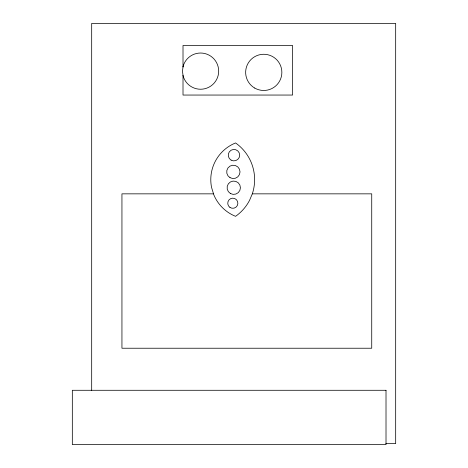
<?xml version="1.0" encoding="UTF-8"?>
<svg xmlns="http://www.w3.org/2000/svg" width="468" height="468" viewBox="0 0 468 468"><rect width="100%" height="100%" fill="white"/><g stroke="black" fill="none" stroke-linecap="round" stroke-linejoin="round"><path stroke-width="0.7" d="M213.531 193.846L121.943 193.846L121.943 348.227L371.732 348.227L371.732 193.846L252.305 193.846M385.854 443.646L395.676 443.646L395.676 23.4L91.687 23.4L91.687 390.294M183.011 66.994L183.011 45.495L292.599 45.495L292.599 95.051L183.011 95.051L183.011 75.272M183.082 66.444L182.467 71.13L183.082 75.822A18.106 18.106 0 0 0 210.957 85.966A18.106 18.106 0 0 0 210.957 56.3A18.106 18.106 0 0 0 183.082 66.444M252.357 193.723L249.573 200.31A44.84 44.84 0 0 1 235.568 216.327A39.552 39.552 0 0 1 213.847 194.899L211.559 187.422A39.552 39.552 0 0 1 235.568 142.951A44.84 44.84 0 0 1 252.357 193.723M386.012 390.283L72.324 390.283L72.324 444.6L386.012 444.6L386.012 390.283M254.703 88.054A18.106 18.106 0 0 0 281.859 72.37A18.106 18.106 0 0 0 254.703 56.692A18.106 18.106 0 0 0 254.703 88.054M231.11 160.114A5.715 5.715 0 0 0 239.686 155.165A5.715 5.715 0 0 0 231.11 150.216A5.715 5.715 0 0 0 231.11 160.114M230.022 177.659A6.669 6.669 0 0 0 240.025 171.885A6.669 6.669 0 0 0 230.022 166.105A6.669 6.669 0 0 0 230.022 177.659M230.42 193.506A6.669 6.669 0 0 0 240.423 187.732A6.669 6.669 0 0 0 230.42 181.953A6.669 6.669 0 0 0 230.42 193.506M229.958 207.423A5.066 5.066 0 0 0 237.861 203.609A5.066 5.066 0 0 0 230.607 198.672A5.066 5.066 0 0 0 229.958 207.423"/></g></svg>
